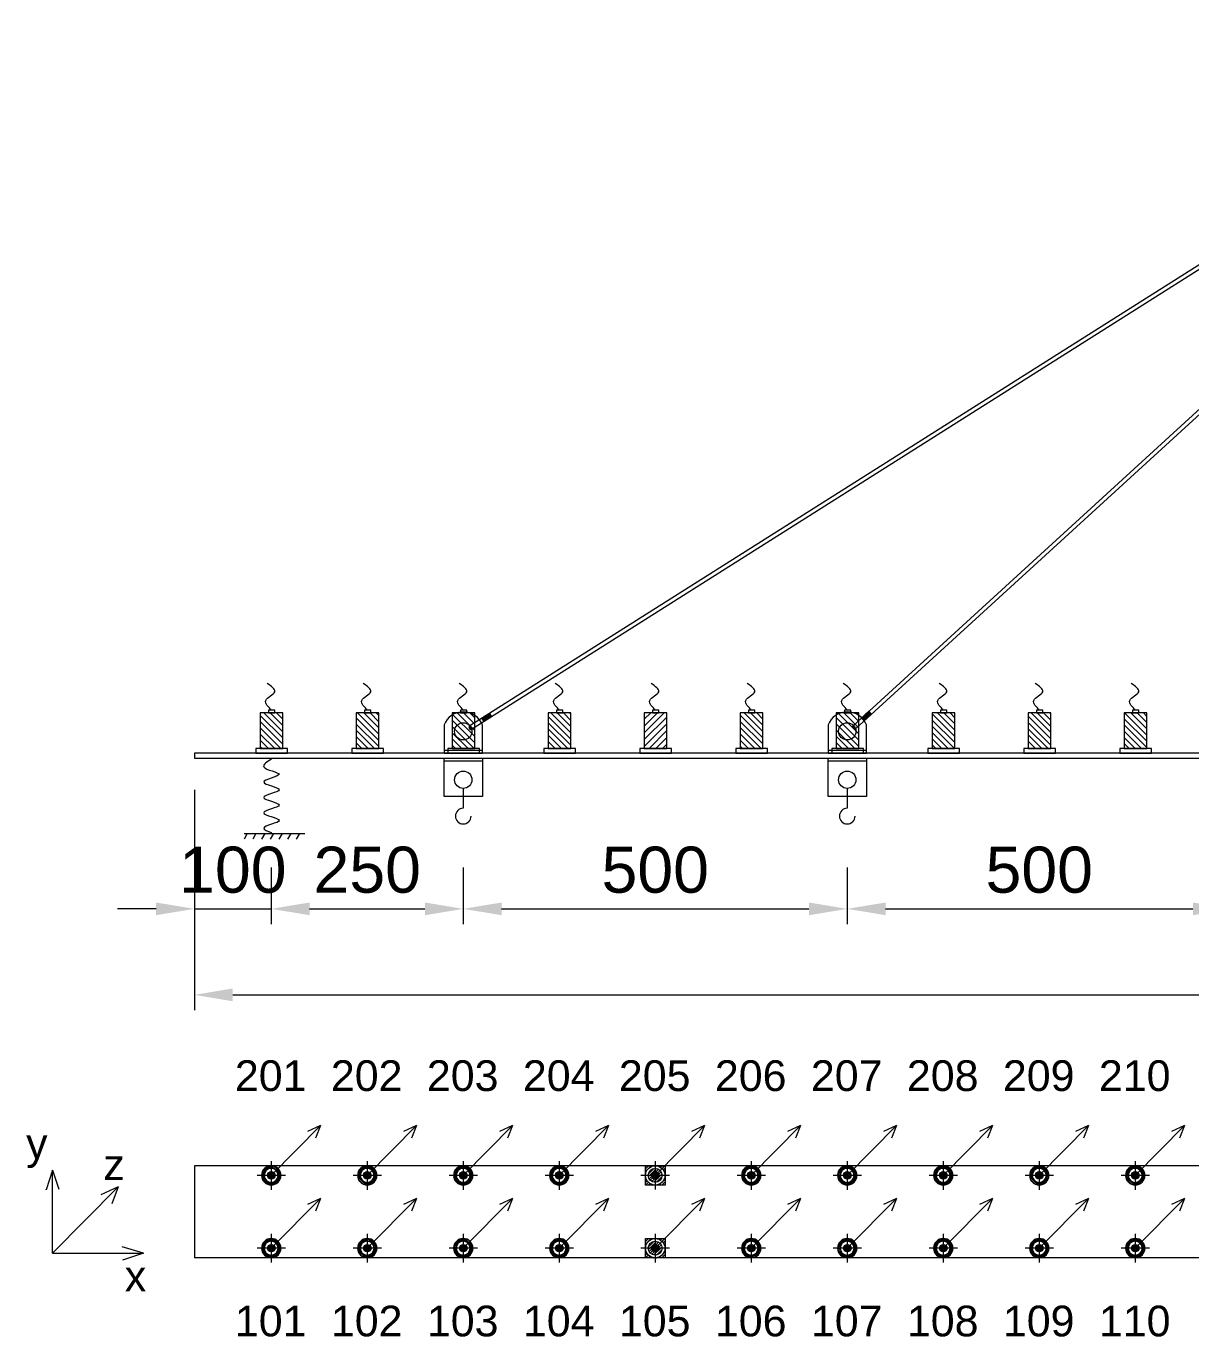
# Model space of a CAD drawing. Header units: millimetres. Extents: x 131443 to 207296, y -79515 to -45344.
# Drawn here: x 197831 to 199347, y -47305 to -45598 of the extents above; entities that cross this region are included whole.
import ezdxf

# ---------------------------------------------------------------- set-up
doc = ezdxf.new("R2010")
doc.units = ezdxf.units.MM
doc.header["$MEASUREMENT"] = 0
doc.layers.add('009 - Mat Cat', color=8, linetype='Continuous', lineweight=9)
doc.styles.add('vnarial', font='')
doc.styles.get('vnarial').set_extended_font_data('.VnArial')
doc.dimstyles.new('1-20', dxfattribs={"dimscale": 20, "dimtxt": 40, "dimasz": 2.5, "dimexe": 1, "dimexo": 1, "dimgap": 1, "dimtad": 1, "dimdec": 0, "dimdsep": 46, "dimtxsty": 'vnarial', "dimcen": 2.5, "dimadec": 0, "dimazin": 0, "dimtfac": 1, "dimtdec": 0, "dimtix": 1, "dimtmove": 1, "dimatfit": 3, "dimfxl": 0.18, "dimtolj": 1, "dimtzin": 0, "dimlwd": -1, "dimlwe": -1, "dimarcsym": 1})

# ---------------------------------------------------------------- blocks, each defined once
blk = doc.blocks.new('sensor2')
at = {"layer": '009 - Mat Cat'}
h = blk.add_hatch(dxfattribs=at)
h.set_pattern_fill('ANSI31', color=5, scale=15)
h.paths.add_polyline_path([(0, 16.8), (0, 12.1, -0.414214), (12.1, 0), (16.8, 0, 0.414214)])
h.paths.add_polyline_path([(0, 12.1), (0, 16.8, 0.414214), (-16.8, 0), (-12.1, 0, -0.414214)])
h.paths.add_polyline_path([(-12.1, 0), (-16.8, 0, 0.414214), (0, -16.8), (0, -12.1, -0.414214)])
h.paths.add_polyline_path([(16.8, 0), (12.1, 0, -0.414214), (0, -12.1), (0, -16.8, 0.414214)])
at = {"layer": '009 - Mat Cat', "color": 5, "linetype": 'Continuous'}
for p, q in [((0, 24.7), (0, -24.8)), ((-24.8, 0), (24.7, 0))]:
    blk.add_line(p, q, dxfattribs=at)
for radius in [16.8, 12.1, 3.38]:
    blk.add_circle((0, 0), radius, dxfattribs=at)
blk = doc.blocks.new('*D190')
at = {"layer": '009 - Mat Cat', "color": 0, "transparency": 16777216}
for p, q in [((198150, -46693.5), (198150, -46767.5)), ((198400, -46693.5), (198400, -46767.5)), ((198200, -46747.5), (198350, -46747.5))]:
    blk.add_line(p, q, dxfattribs=at)
for points in [[(198200, -46739.2), (198200, -46755.8), (198150, -46747.5)], [(198350, -46739.2), (198350, -46755.8), (198400, -46747.5)]]:
    blk.add_solid(points, dxfattribs=at)
at = {"layer": 'Defpoints', "color": 0, "transparency": 16777216}
for p in [(198150, -46673.5), (198400, -46673.5), (198400, -46747.5)]:
    blk.add_point(p, dxfattribs=at)
at = {"layer": '009 - Mat Cat', "color": 0, "transparency": 16777216, "insert": (198275, -46696.9), "char_height": 60, "attachment_point": 5, "style": 'vnarial'}
blk.add_mtext('\\A1;250', dxfattribs=at)
blk = doc.blocks.new('*D191')
at = {"layer": '009 - Mat Cat', "color": 0, "transparency": 16777216}
for p, q in [((198400, -46693.5), (198400, -46767.5)), ((198900, -46693.5), (198900, -46767.5)), ((198450, -46747.5), (198850, -46747.5))]:
    blk.add_line(p, q, dxfattribs=at)
for points in [[(198450, -46739.2), (198450, -46755.8), (198400, -46747.5)], [(198850, -46739.2), (198850, -46755.8), (198900, -46747.5)]]:
    blk.add_solid(points, dxfattribs=at)
at = {"layer": 'Defpoints', "color": 0, "transparency": 16777216}
for p in [(198400, -46673.5), (198900, -46673.5), (198900, -46747.5)]:
    blk.add_point(p, dxfattribs=at)
at = {"layer": '009 - Mat Cat', "color": 0, "transparency": 16777216, "insert": (198650, -46696.9), "char_height": 60, "attachment_point": 5, "style": 'vnarial'}
blk.add_mtext('\\A1;500', dxfattribs=at)
blk = doc.blocks.new('*D193')
at = {"layer": '009 - Mat Cat', "color": 0, "transparency": 16777216}
for p, q in [((198050, -46693.5), (198050, -46767.5)), ((198150, -46693.5), (198150, -46767.5)), ((198000, -46747.5), (197950, -46747.5)), ((198050, -46747.5), (198150, -46747.5)), ((198200, -46747.5), (198250, -46747.5))]:
    blk.add_line(p, q, dxfattribs=at)
for points in [[(198000, -46739.2), (198000, -46755.8), (198050, -46747.5)], [(198200, -46739.2), (198200, -46755.8), (198150, -46747.5)]]:
    blk.add_solid(points, dxfattribs=at)
at = {"layer": 'Defpoints', "color": 0, "transparency": 16777216}
for p in [(198050, -46673.5), (198150, -46673.5), (198150, -46747.5)]:
    blk.add_point(p, dxfattribs=at)
at = {"layer": '009 - Mat Cat', "color": 0, "transparency": 16777216, "insert": (198100, -46696.9), "char_height": 60, "attachment_point": 5, "style": 'vnarial'}
blk.add_mtext('\\A1;100', dxfattribs=at)
blk = doc.blocks.new('sensor')
at = {"layer": '009 - Mat Cat'}
h = blk.add_hatch(dxfattribs=at)
h.set_pattern_fill('ANSI31', color=5, scale=50)
h.paths.add_polyline_path([(16, 57), (-16, 57), (-16, 6.5), (16, 6.5)])
at = {"layer": '009 - Mat Cat', "color": 5, "linetype": 'Continuous'}
for p, q in [((-16, 57), (16, 57)), ((-16, 6.5), (-16, 57)), ((-4.5, 61), (4.5, 61)), ((-4.5, 57), (-4.5, 61)), ((4.5, 57), (-4.5, 57)), ((4.5, 61), (4.5, 57)), ((16, 57), (16, 6.5)), ((-22.4, 6.5), (22.4, 6.5)), ((-22.4, 0), (-22.4, 6.5)), ((22.4, 0), (-22.4, 0)), ((16, 6.5), (-16, 6.5)), ((22.4, 6.5), (22.4, 0))]:
    blk.add_line(p, q, dxfattribs=at)
blk.add_spline([(0, 61), (8.3, 74.5), (-4.7, 87), (6.3, 98.5)], degree=3, dxfattribs=at)
blk = doc.blocks.new('*D197')
at = {"layer": '009 - Mat Cat', "color": 0, "transparency": 16777216}
for p, q in [((198050, -46592.6), (198050, -46879.5)), ((201830, -46592.6), (201830, -46879.5)), ((198100, -46859.5), (201780, -46859.5))]:
    blk.add_line(p, q, dxfattribs=at)
for points in [[(198100, -46851.2), (198100, -46867.8), (198050, -46859.5)], [(201780, -46851.2), (201780, -46867.8), (201830, -46859.5)]]:
    blk.add_solid(points, dxfattribs=at)
at = {"layer": 'Defpoints', "color": 0, "transparency": 16777216}
for p in [(198050, -46572.6), (201830, -46572.6), (201830, -46859.5)]:
    blk.add_point(p, dxfattribs=at)
at = {"layer": '009 - Mat Cat', "color": 0, "transparency": 16777216, "insert": (199940, -46808.8), "char_height": 60, "attachment_point": 5, "style": 'vnarial'}
blk.add_mtext('\\A1;3760', dxfattribs=at)
blk = doc.blocks.new('*D208')
at = {"layer": '009 - Mat Cat', "color": 0, "transparency": 16777216}
for p, q in [((198900, -46693.5), (198900, -46767.5)), ((199400, -46693.5), (199400, -46767.5)), ((198950, -46747.5), (199350, -46747.5))]:
    blk.add_line(p, q, dxfattribs=at)
for points in [[(198950, -46739.2), (198950, -46755.8), (198900, -46747.5)], [(199350, -46739.2), (199350, -46755.8), (199400, -46747.5)]]:
    blk.add_solid(points, dxfattribs=at)
at = {"layer": 'Defpoints', "color": 0, "transparency": 16777216}
for p in [(198900, -46673.5), (199400, -46673.5), (199400, -46747.5)]:
    blk.add_point(p, dxfattribs=at)
at = {"layer": '009 - Mat Cat', "color": 0, "transparency": 16777216, "insert": (199150, -46696.9), "char_height": 60, "attachment_point": 5, "style": 'vnarial'}
blk.add_mtext('\\A1;500', dxfattribs=at)

msp = doc.modelspace()

# ---------------------------------------------------------------- hatches: boundary and pattern name
at = {"layer": '009 - Mat Cat', "true_color": 0x000000}
h = msp.add_hatch(dxfattribs=at)
h.set_pattern_fill('ANSI31', color=18)
h.set_pattern_definition([(45, (50259.29623, 4834.8328), (-0.08838834765, 0.08838834765), [])])
h.paths.add_polyline_path([(198436.99, -46497.28), (198434.31, -46493.05), (198424.17, -46499.47), (198426.84, -46503.69)])
h.paths.add_polyline_path([(198408.75, -46509.22, 0.8986321), (198410.94, -46513.68, 0.1118619)])
h.paths.add_polyline_path([(198908.12, -46508.51, 0.9188698), (198910.72, -46512.9, 0.1149846)])
h.paths.add_polyline_path([(198931.58, -46493.82), (198928.21, -46490.13), (198919.35, -46498.23), (198922.73, -46501.92)])
h.paths.add_polyline_path([(199423.15, -46484.93), (199418.79, -46482.49), (199412.93, -46492.96), (199417.29, -46495.4)])
h.paths.add_polyline_path([(199405.39, -46506.42, 1.2436659), (199409.25, -46509.89, 0.1170167)])
at = {"layer": '009 - Mat Cat'}
h = msp.add_hatch(dxfattribs=at)
h.set_pattern_fill('ANSI31', color=1, scale=50)
h.set_pattern_definition([(45, (22079.5, 0), (-4.41941738, 4.41941738), [])])
h.paths.add_polyline_path([(198635.72, -46492.23), (198665.12, -46492.23), (198665.12, -46538.62), (198635.72, -46538.62)])
h = msp.add_hatch(dxfattribs=at)
h.set_pattern_fill('ANSI31', color=1, scale=20)
h.set_pattern_definition([(45, (22079.5, 0), (-1.767766953, 1.767766953), [])])
h.paths.add_polyline_path([(198650, -47082), (198637.25, -47082), (198637.25, -47094.6), (198637.4, -47094.6, -0.4142136)])
h.paths.add_polyline_path([(198662.75, -47082), (198662.46, -47082), (198658.86, -47085.64, -0.2004238), (198662.6, -47094.6), (198662.75, -47094.6)])
h.paths.add_polyline_path([(198662.46, -47082), (198650, -47082, -0.1974018), (198658.86, -47085.64)])
h.paths.add_polyline_path([(198662.75, -47094.6), (198662.6, -47094.6, -0.4142136), (198650, -47107.2), (198662.75, -47107.2)])
h.paths.add_polyline_path([(198637.4, -47094.6), (198637.25, -47094.6), (198637.25, -47107.2), (198650, -47107.2, -0.4142136)])
h.paths.add_polyline_path([(198650, -47097.13, -0.4142136), (198647.47, -47094.6), (198640.96, -47094.6, 0.4142136), (198650, -47103.64)], flags=17)
h.paths.add_polyline_path([(198650, -47085.56, 0.4142136), (198640.96, -47094.6), (198647.47, -47094.6, -0.4142136), (198650, -47092.07)], flags=17)
h.paths.add_polyline_path([(198656.35, -47088.17, 0.1974018), (198650, -47085.56), (198650, -47092.07, -0.1974018), (198651.78, -47092.8)])
h.paths.add_polyline_path([(198656.35, -47088.17), (198651.78, -47092.8, -0.2004238), (198652.53, -47094.6), (198659.04, -47094.6, 0.2004238)])
h.paths.add_polyline_path([(198659.04, -47094.6), (198652.53, -47094.6, -0.4142136), (198650, -47097.13), (198650, -47103.64, 0.4142136)], flags=17)
at = {"layer": '009 - Mat Cat', "true_color": 0x000000}
h = msp.add_hatch(color=18, dxfattribs=at)
h.dxf.hatch_style = 1
h.paths.add_polyline_path([(198145.1, -47094.6, 1), (198154.9, -47094.6, 1)])
h = msp.add_hatch(color=18, dxfattribs=at)
h.dxf.hatch_style = 1
h.paths.add_polyline_path([(198270.1, -47094.6, 1), (198279.9, -47094.6, 1)])
h = msp.add_hatch(color=18, dxfattribs=at)
h.dxf.hatch_style = 1
h.paths.add_polyline_path([(198395.1, -47094.6, 1), (198404.9, -47094.6, 1)])
h = msp.add_hatch(color=18, dxfattribs=at)
h.dxf.hatch_style = 1
h.paths.add_polyline_path([(198520.1, -47094.6, 1), (198529.9, -47094.6, 1)])
h = msp.add_hatch(color=18, dxfattribs=at)
h.dxf.hatch_style = 1
h.paths.add_polyline_path([(198645.1, -47094.6, 1), (198654.9, -47094.6, 1)])
h = msp.add_hatch(color=18, dxfattribs=at)
h.dxf.hatch_style = 1
h.paths.add_polyline_path([(198770.1, -47094.6, 1), (198779.9, -47094.6, 1)])
h = msp.add_hatch(color=18, dxfattribs=at)
h.dxf.hatch_style = 1
h.paths.add_polyline_path([(198895.1, -47094.6, 1), (198904.9, -47094.6, 1)])
h = msp.add_hatch(color=18, dxfattribs=at)
h.dxf.hatch_style = 1
h.paths.add_polyline_path([(199020.1, -47094.6, 1), (199029.9, -47094.6, 1)])
h = msp.add_hatch(color=18, dxfattribs=at)
h.dxf.hatch_style = 1
h.paths.add_polyline_path([(199145.1, -47094.6, 1), (199154.9, -47094.6, 1)])
h = msp.add_hatch(color=18, dxfattribs=at)
h.dxf.hatch_style = 1
h.paths.add_polyline_path([(199270.1, -47094.6, 1), (199279.9, -47094.6, 1)])
h = msp.add_hatch(color=18, dxfattribs=at)
h.dxf.hatch_style = 1
h.paths.add_polyline_path([(198145.1, -47189.4, 1), (198154.9, -47189.4, 1)])
h = msp.add_hatch(color=18, dxfattribs=at)
h.dxf.hatch_style = 1
h.paths.add_polyline_path([(198270.1, -47189.4, 1), (198279.9, -47189.4, 1)])
h = msp.add_hatch(color=18, dxfattribs=at)
h.dxf.hatch_style = 1
h.paths.add_polyline_path([(198395.1, -47189.4, 1), (198404.9, -47189.4, 1)])
h = msp.add_hatch(color=18, dxfattribs=at)
h.dxf.hatch_style = 1
h.paths.add_polyline_path([(198520.1, -47189.4, 1), (198529.9, -47189.4, 1)])
at = {"layer": '009 - Mat Cat'}
h = msp.add_hatch(dxfattribs=at)
h.set_pattern_fill('ANSI31', color=1, scale=20)
h.set_pattern_definition([(45, (22079.5, -94.7978), (-1.767766953, 1.767766953), [])])
h.paths.add_polyline_path([(198650, -47176.8), (198637.25, -47176.8), (198637.25, -47189.4), (198637.4, -47189.4, -0.4142136)])
h.paths.add_polyline_path([(198662.75, -47176.8), (198662.46, -47176.8), (198658.86, -47180.44, -0.2004238), (198662.6, -47189.4), (198662.75, -47189.4)])
h.paths.add_polyline_path([(198662.46, -47176.8), (198650, -47176.8, -0.1974018), (198658.86, -47180.44)])
h.paths.add_polyline_path([(198662.75, -47189.4), (198662.6, -47189.4, -0.4142136), (198650, -47202), (198662.75, -47202)])
h.paths.add_polyline_path([(198637.4, -47189.4), (198637.25, -47189.4), (198637.25, -47202), (198650, -47202, -0.4142136)])
h.paths.add_polyline_path([(198650, -47191.93, -0.4142136), (198647.47, -47189.4), (198640.96, -47189.4, 0.4142136), (198650, -47198.44)], flags=17)
h.paths.add_polyline_path([(198650, -47180.36, 0.4142136), (198640.96, -47189.4), (198647.47, -47189.4, -0.4142136), (198650, -47186.87)], flags=17)
h.paths.add_polyline_path([(198656.35, -47182.97, 0.1974018), (198650, -47180.36), (198650, -47186.87, -0.1974018), (198651.78, -47187.6)])
h.paths.add_polyline_path([(198656.35, -47182.97), (198651.78, -47187.6, -0.2004238), (198652.53, -47189.4), (198659.04, -47189.4, 0.2004238)])
h.paths.add_polyline_path([(198659.04, -47189.4), (198652.53, -47189.4, -0.4142136), (198650, -47191.93), (198650, -47198.44, 0.4142136)], flags=17)
at = {"layer": '009 - Mat Cat', "true_color": 0x000000}
h = msp.add_hatch(color=18, dxfattribs=at)
h.dxf.hatch_style = 1
h.paths.add_polyline_path([(198645.1, -47189.4, 1), (198654.9, -47189.4, 1)])
h = msp.add_hatch(color=18, dxfattribs=at)
h.dxf.hatch_style = 1
h.paths.add_polyline_path([(198770.1, -47189.4, 1), (198779.9, -47189.4, 1)])
h = msp.add_hatch(color=18, dxfattribs=at)
h.dxf.hatch_style = 1
h.paths.add_polyline_path([(198895.1, -47189.4, 1), (198904.9, -47189.4, 1)])
h = msp.add_hatch(color=18, dxfattribs=at)
h.dxf.hatch_style = 1
h.paths.add_polyline_path([(199020.1, -47189.4, 1), (199029.9, -47189.4, 1)])
h = msp.add_hatch(color=18, dxfattribs=at)
h.dxf.hatch_style = 1
h.paths.add_polyline_path([(199145.1, -47189.4, 1), (199154.9, -47189.4, 1)])
h = msp.add_hatch(color=18, dxfattribs=at)
h.dxf.hatch_style = 1
h.paths.add_polyline_path([(199270.1, -47189.4, 1), (199279.9, -47189.4, 1)])

# ---------------------------------------------------------------- linework, layer by layer
at = {"layer": '009 - Mat Cat', "color": 18, "true_color": 0x000000}
for p, q in [((199849.51, -45598.06), (198408.75, -46509.22)), ((199851.6, -45602.65), (198410.96, -46513.74)), ((199865.4, -45632.99), (198908.12, -46508.51)), ((199867.57, -45637.78), (198910.72, -46512.9)), ((198928.21, -46490.13), (198931.58, -46493.82)), ((198424.17, -46499.47), (198426.84, -46503.69)), ((198434.31, -46493.05), (198436.99, -46497.28)), ((198919.35, -46498.23), (198922.73, -46501.92)), ((198375, -46540.84), (198425, -46540.84)), ((198875, -46540.84), (198925, -46540.84)), ((198875, -46540.84), (198925, -46540.84)), ((198050, -46544.59), (198050, -46551.09)), ((198375, -46554.84), (198425, -46554.84)), ((198875, -46554.84), (198925, -46554.84)), ((198400, -46590.64), (198400, -46616.51)), ((198900, -46590.64), (198900, -46616.51)), ((198114.57, -46649.17), (198193.55, -46649.17)), ((198118.8, -46649.17), (198114.57, -46656.8)), ((198130.13, -46649.17), (198125.91, -46656.8)), ((198141.47, -46649.17), (198137.25, -46656.8)), ((198152.81, -46649.17), (198148.59, -46656.8)), ((198164.15, -46649.17), (198159.93, -46656.8)), ((198175.49, -46649.17), (198171.27, -46656.8)), ((198186.83, -46649.17), (198182.61, -46656.8)), ((198150, -47094.6), (198214.12, -47029.73)), ((198214.12, -47029.73), (198197.25, -47037.6)), ((198214.12, -47029.73), (198207.75, -47046.23)), ((198275, -47094.6), (198339.12, -47029.73)), ((198339.12, -47029.73), (198322.25, -47037.6)), ((198339.12, -47029.73), (198332.75, -47046.23)), ((198400, -47094.6), (198464.12, -47029.73)), ((198464.12, -47029.73), (198447.25, -47037.6)), ((198464.12, -47029.73), (198457.75, -47046.23)), ((198525, -47094.6), (198589.12, -47029.73)), ((198589.12, -47029.73), (198572.25, -47037.6)), ((198589.12, -47029.73), (198582.75, -47046.23)), ((198650, -47094.6), (198714.12, -47029.73)), ((198714.12, -47029.73), (198697.25, -47037.6)), ((198714.12, -47029.73), (198707.75, -47046.23)), ((198775, -47094.6), (198839.12, -47029.73)), ((198839.12, -47029.73), (198822.25, -47037.6)), ((198839.12, -47029.73), (198832.75, -47046.23)), ((198900, -47094.6), (198964.12, -47029.73)), ((198964.12, -47029.73), (198947.25, -47037.6)), ((198964.12, -47029.73), (198957.75, -47046.23)), ((199025, -47094.6), (199089.12, -47029.73)), ((199089.12, -47029.73), (199072.25, -47037.6)), ((199089.12, -47029.73), (199082.75, -47046.23)), ((199150, -47094.6), (199214.12, -47029.73)), ((199214.12, -47029.73), (199197.25, -47037.6)), ((199214.12, -47029.73), (199207.75, -47046.23)), ((199275, -47094.6), (199339.12, -47029.73)), ((199339.12, -47029.73), (199322.25, -47037.6)), ((199339.12, -47029.73), (199332.75, -47046.23)), ((197865.3, -47196), (197950.8, -47109.5)), ((197950.8, -47109.5), (197928.3, -47120)), ((197950.8, -47109.5), (197942.3, -47131.5)), ((198150, -47189.4), (198214.12, -47124.52)), ((198214.12, -47124.52), (198197.25, -47132.4)), ((198214.12, -47124.52), (198207.75, -47141.02)), ((198275, -47189.4), (198339.12, -47124.52)), ((198339.12, -47124.52), (198322.25, -47132.4)), ((198339.12, -47124.52), (198332.75, -47141.02)), ((198400, -47189.4), (198464.12, -47124.52)), ((198464.12, -47124.52), (198447.25, -47132.4)), ((198464.12, -47124.52), (198457.75, -47141.02)), ((198525, -47189.4), (198589.12, -47124.52)), ((198589.12, -47124.52), (198572.25, -47132.4)), ((198589.12, -47124.52), (198582.75, -47141.02)), ((198650, -47189.4), (198714.12, -47124.52)), ((198714.12, -47124.52), (198697.25, -47132.4)), ((198714.12, -47124.52), (198707.75, -47141.02)), ((198775, -47189.4), (198839.12, -47124.52)), ((198839.12, -47124.52), (198822.25, -47132.4)), ((198839.12, -47124.52), (198832.75, -47141.02)), ((198900, -47189.4), (198964.12, -47124.52)), ((198964.12, -47124.52), (198947.25, -47132.4)), ((198964.12, -47124.52), (198957.75, -47141.02)), ((199025, -47189.4), (199089.12, -47124.52)), ((199089.12, -47124.52), (199072.25, -47132.4)), ((199089.12, -47124.52), (199082.75, -47141.02)), ((199150, -47189.4), (199214.12, -47124.52)), ((199214.12, -47124.52), (199197.25, -47132.4)), ((199214.12, -47124.52), (199207.75, -47141.02)), ((199275, -47189.4), (199339.12, -47124.52)), ((199339.12, -47124.52), (199322.25, -47132.4)), ((199339.12, -47124.52), (199332.75, -47141.02))]:
    msp.add_line(p, q, dxfattribs=at)
at = {"layer": '009 - Mat Cat', "color": 1, "linetype": 'Continuous'}
for p, q in [((198654.55, -46488.55), (198646.29, -46488.55)), ((198646.29, -46488.55), (198646.29, -46492.23)), ((198654.55, -46492.23), (198654.55, -46488.55)), ((198665.12, -46492.23), (198635.72, -46492.23)), ((198635.72, -46492.23), (198635.72, -46538.62)), ((198646.29, -46492.23), (198654.55, -46492.23)), ((198665.12, -46538.62), (198665.12, -46492.23)), ((198671, -46538.62), (198629.84, -46538.62)), ((198629.84, -46538.62), (198629.84, -46544.59)), ((198635.72, -46538.62), (198665.12, -46538.62)), ((198671, -46544.59), (198671, -46538.62)), ((198629.84, -46544.59), (198671, -46544.59)), ((198650, -47076.04), (198650, -47113.16)), ((198668.56, -47094.6), (198631.44, -47094.6)), ((198650, -47170.84), (198650, -47207.96)), ((198668.56, -47189.4), (198631.44, -47189.4))]:
    msp.add_line(p, q, dxfattribs=at)
at = {"layer": '009 - Mat Cat', "color": 1}
for p, q in [((199900, -46544.59), (198050, -46544.59)), ((198050, -46551.09), (199900, -46551.09)), ((199900, -47082), (198050, -47082)), ((198050, -47082), (198050, -47202)), ((197983.8, -47196), (197955.8, -47187.5)), ((197865.3, -47196), (197983.8, -47196)), ((197983.8, -47196), (197956.3, -47205)), ((199900, -47202), (198050, -47202))]:
    msp.add_line(p, q, dxfattribs=at)
at = {"layer": '009 - Mat Cat', "color": 3}
for p, q in [((197865.3, -47088), (197856.8, -47113.5)), ((197865.3, -47196), (197865.3, -47088)), ((197865.3, -47088), (197873.3, -47112.5)), ((197856.8, -47113.5), (197856.8, -47112.5))]:
    msp.add_line(p, q, dxfattribs=at)
at = {"layer": '009 - Mat Cat', "color": 18, "true_color": 0x000000}
for points in [[(198375, -46507.86), (198375, -46544.59), (198425, -46544.59), (198425, -46507.86)], [(198875, -46507.86), (198875, -46544.59), (198925, -46544.59), (198925, -46507.86)]]:
    msp.add_lwpolyline(points, dxfattribs=at)
for points in [[(198375, -46551.09), (198425, -46551.09), (198425, -46601.09), (198375, -46601.09)], [(198875, -46551.09), (198925, -46551.09), (198925, -46601.09), (198875, -46601.09)]]:
    msp.add_lwpolyline(points, close=True, dxfattribs=at)
at = {"layer": '009 - Mat Cat', "color": 1, "linetype": 'Continuous'}
for points in [[(198637.25, -47082), (198662.75, -47082), (198662.75, -47107.2), (198637.25, -47107.2)], [(198637.25, -47176.8), (198662.75, -47176.8), (198662.75, -47202), (198637.25, -47202)]]:
    msp.add_lwpolyline(points, close=True, dxfattribs=at)
at = {"layer": '009 - Mat Cat', "color": 18, "true_color": 0x000000}
for centre, radius in [((198400, -46516.3), 11.25), ((198900, -46516.3), 11.25), ((198900, -46516.3), 11.25), ((198400, -46579.39), 11.25), ((198900, -46579.39), 11.25), ((198150, -47094.6), 4.9), ((198275, -47094.6), 4.9), ((198400, -47094.6), 4.9), ((198525, -47094.6), 4.9), ((198775, -47094.6), 4.9), ((198900, -47094.6), 4.9), ((199025, -47094.6), 4.9), ((199150, -47094.6), 4.9), ((199275, -47094.6), 4.9), ((198150, -47189.4), 4.9), ((198275, -47189.4), 4.9), ((198400, -47189.4), 4.9), ((198525, -47189.4), 4.9), ((198775, -47189.4), 4.9), ((198900, -47189.4), 4.9), ((199025, -47189.4), 4.9), ((199150, -47189.4), 4.9), ((199275, -47189.4), 4.9)]:
    msp.add_circle(centre, radius, dxfattribs=at)
at = {"layer": '009 - Mat Cat', "color": 1, "linetype": 'Continuous'}
for centre, radius in [((198650, -47094.6), 12.6), ((198650, -47094.6), 9.04), ((198650, -47094.6), 2.53), ((198650, -47189.4), 12.6), ((198650, -47189.4), 9.04), ((198650, -47189.4), 2.53)]:
    msp.add_circle(centre, radius, dxfattribs=at)
at = {"layer": '009 - Mat Cat', "color": 1}
for centre in [(198650, -47094.6), (198650, -47189.4)]:
    msp.add_circle(centre, 4.9, dxfattribs=at)
at = {"layer": '009 - Mat Cat', "color": 18, "true_color": 0x000000}
for centre, radius, start, end in [((198400, -46517.72), 26.88, 21.5289, 158.4711), ((198900, -46517.72), 26.88, 21.5289, 158.4711), ((198410.08, -46511.34), 2.5, 122.30994, 302.30994), ((198909.61, -46510.59), 2.56, 125.54985, 295.86571), ((198400, -46626.74), 10.22, 90, 0), ((198900, -46626.74), 10.22, 90, 0)]:
    msp.add_arc(centre, radius, start, end, dxfattribs=at)
at = {"layer": '009 - Mat Cat', "color": 1, "linetype": 'Continuous'}
msp.add_spline([(198650.42, -46488.55), (198642.79, -46476.15), (198654.73, -46464.67), (198644.63, -46454.1)], degree=3, dxfattribs=at)
at = {"layer": '009 - Mat Cat', "color": 18, "true_color": 0x000000}
msp.add_spline([(198150.15, -46552.41), (198140.15, -46562.41), (198160.15, -46572.41), (198140.15, -46582.41), (198160.15, -46592.41), (198140.15, -46602.41), (198160.15, -46612.41), (198140.15, -46622.41), (198160.15, -46632.41), (198140.15, -46642.41), (198150.15, -46648.21)], degree=3, dxfattribs=at)

# ---------------------------------------------------------------- block references
at = {"layer": '009 - Mat Cat', "color": 251, "true_color": 0x636466, "xscale": -0.9187175770403692, "yscale": 0.9187175770403693, "zscale": 0.9187175770403694, "rotation": 359.9999999999978}
for p in [(198150.42, -46544.59), (198275.42, -46544.59), (198400.42, -46544.59), (198525.42, -46544.59), (198775.42, -46544.59), (198900.42, -46544.59), (199025.42, -46544.59), (199150.42, -46544.59), (199275.42, -46544.59)]:
    msp.add_blockref('sensor', p, dxfattribs=at)
at = {"layer": '009 - Mat Cat', "color": 18, "true_color": 0x000000, "xscale": -0.75, "yscale": 0.75, "zscale": 0.75}
for p in [(198150, -47094.6), (198275, -47094.6), (198400, -47094.6), (198525, -47094.6), (198775, -47094.6), (198900, -47094.6), (199025, -47094.6), (199150, -47094.6), (199275, -47094.6), (198150, -47189.4), (198275, -47189.4), (198400, -47189.4), (198525, -47189.4), (198775, -47189.4), (198900, -47189.4), (199025, -47189.4), (199150, -47189.4), (199275, -47189.4)]:
    msp.add_blockref('sensor2', p, dxfattribs=at)

# ---------------------------------------------------------------- texts
at = {"layer": '009 - Mat Cat', "color": 6, "char_height": 40, "attachment_point": 5, "style": 'vnarial'}
for s, insert in [('\\A1;201', (198149.3, -46965)), ('\\A1;202', (198274.3, -46965)), ('\\A1;203', (198399.3, -46965)), ('\\A1;204', (198524.3, -46965)), ('\\A1;205', (198649.3, -46965)), ('\\A1;206', (198774.3, -46965)), ('\\A1;207', (198899.3, -46965)), ('\\A1;208', (199024.3, -46965)), ('\\A1;209', (199149.3, -46965)), ('\\A1;210', (199274.3, -46965)), ('\\A1;101', (198149.3, -47284.5)), ('\\A1;102', (198274.3, -47284.5)), ('\\A1;103', (198399.3, -47284.5)), ('\\A1;104', (198524.3, -47284.5)), ('\\A1;105', (198649.3, -47284.5)), ('\\A1;106', (198774.3, -47284.5)), ('\\A1;107', (198899.3, -47284.5)), ('\\A1;108', (199024.3, -47284.5)), ('\\A1;109', (199149.3, -47284.5)), ('\\A1;110', (199274.3, -47284.5))]:
    msp.add_mtext(s, dxfattribs=dict(at, insert=insert))
at = {"layer": '009 - Mat Cat', "color": 3, "insert": (197844.8, -47059.09), "char_height": 40, "attachment_point": 5, "style": 'vnarial'}
msp.add_mtext('\\A1;y', dxfattribs=at)
at = {"layer": '009 - Mat Cat', "color": 18, "true_color": 0x000000, "insert": (197945.3, -47080.59), "char_height": 40, "attachment_point": 5, "style": 'vnarial'}
msp.add_mtext('\\A1;z', dxfattribs=at)
at = {"layer": '009 - Mat Cat', "color": 1, "insert": (197973.3, -47225.59), "char_height": 40, "attachment_point": 5, "style": 'vnarial'}
msp.add_mtext('\\A1;x', dxfattribs=at)

# ---------------------------------------------------------------- dimensions: what is measured, and where the dimension line sits
at = {"layer": '009 - Mat Cat', "color": 6}
for base, p1, p2, text, picture, middle in [((201830, -46859.5), (198050, -46572.59), (201830, -46572.59), '3760', '*D197', (199940, -46808.85)), ((198900, -46747.5), (198400, -46673.5), (198900, -46673.5), '500', '*D191', (198650, -46696.89)), ((199400, -46747.5), (198900, -46673.5), (199400, -46673.5), '500', '*D208', (199150, -46696.89))]:
    dim = msp.add_linear_dim(base=base, p1=p1, p2=p2, text=text, dimstyle='1-20', override={"dimtxt": 3}, dxfattribs=at)
    dim.commit()
    dim.dimension.update_dxf_attribs({"geometry": picture, "text_midpoint": middle})
dim = msp.add_linear_dim(base=(198150, -46747.5), p1=(198050, -46673.5), p2=(198150, -46673.5), dimstyle='1-20', override={"dimtxt": 3}, dxfattribs=at)
dim.commit()
dim.dimension.update_dxf_attribs({"geometry": '*D193', "text_midpoint": (198100, -46696.89)})
dim = msp.add_linear_dim(base=(198400, -46747.5), p1=(198150, -46673.5), p2=(198400, -46673.5), text='250', dimstyle='1-20', override={"dimtxt": 3}, dxfattribs=at)
dim.commit()
dim.dimension.update_dxf_attribs({"geometry": '*D190', "text_midpoint": (198275, -46747.5), "dimtype": 160})

doc.saveas('drawing.dxf')
